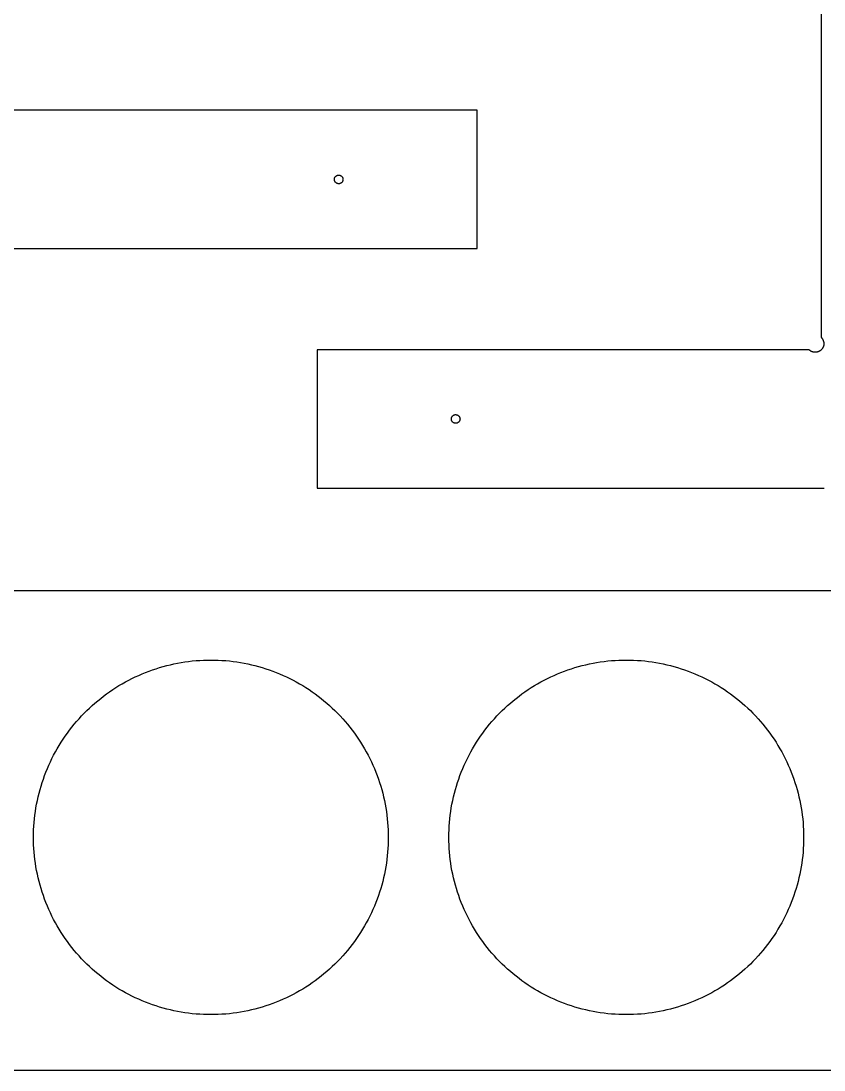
# Model space of a CAD drawing. Extents: x 0 to 2439, y 0 to 1219.
# Drawn here: x 1803.1 to 2097.8, y 51.3 to 436.4 of the extents above; entities that cross this region are included whole.
import ezdxf

# ---------------------------------------------------------------- set-up
doc = ezdxf.new("R2010")
doc.units = 0
doc.layers.add('Layer_1', color=7, linetype='CONTINUOUS')

msp = doc.modelspace()

# ---------------------------------------------------------------- linework, layer by layer
at = {"layer": 'Layer_1', "color": 7}
for p, q in [((2096.775407, 874.52001), (2096.775407, 320.209009)), ((1970.50901, 403.635808), (1790.058999, 403.635808)), ((1970.50901, 352.835808), (1970.50901, 403.635808)), ((1918.129017, 378.401811), (1918.149055, 378.500815)), ((1918.129017, 378.30182), (1918.129017, 378.401811)), ((1918.129017, 378.202817), (1918.129017, 378.30182)), ((1918.129017, 378.102797), (1918.129017, 378.202817)), ((1918.139007, 378.003793), (1918.12913, 378.102797)), ((1918.159017, 377.905806), (1918.138979, 378.003793)), ((1918.148998, 378.500815), (1918.169036, 378.598803)), ((1918.178998, 377.808806), (1918.158961, 377.905806)), ((1918.169008, 378.598803), (1918.189045, 378.694815)), ((1918.208999, 377.71381), (1918.178998, 377.808806)), ((1918.189017, 378.694815), (1918.219017, 378.788795)), ((1918.249018, 377.620818), (1918.208999, 377.71381)), ((1918.219017, 378.788795), (1918.259008, 378.881815)), ((1918.289009, 377.529801), (1918.249018, 377.620818)), ((1918.259008, 378.881815), (1918.309018, 378.9708)), ((1918.339018, 377.441804), (1918.289009, 377.529801)), ((1918.309018, 378.9708), (1918.349009, 379.057809)), ((1918.389, 377.356799), (1918.339018, 377.441804)), ((1918.349009, 379.057809), (1918.409009, 379.141798)), ((1918.409009, 379.141798), (1918.46901, 379.221808)), ((1918.46901, 379.221808), (1918.52901, 379.297811)), ((1918.52901, 379.297811), (1918.599001, 379.369805)), ((1918.599001, 379.369805), (1918.669021, 379.437821)), ((1918.669021, 379.437821), (1918.749003, 379.499797)), ((1918.749003, 379.499797), (1918.829013, 379.557794)), ((1918.829013, 379.557794), (1918.919013, 379.610795)), ((1918.919013, 379.610795), (1919.009014, 379.657813)), ((1919.009014, 379.657813), (1919.099015, 379.69882)), ((1919.099015, 379.69882), (1919.189015, 379.734803)), ((1919.189015, 379.734803), (1919.289007, 379.764804)), ((1919.289007, 379.764804), (1919.379007, 379.788793)), ((1919.379007, 379.788821), (1919.478999, 379.805754)), ((1919.478999, 379.805811), (1919.579018, 379.817946)), ((1919.579018, 379.817805), (1919.679009, 379.822885)), ((1919.679009, 379.8228), (1919.779001, 379.8228)), ((1919.779001, 379.821813), (1919.87902, 379.814757)), ((1919.87902, 379.814813), (1919.979012, 379.800702)), ((1919.979012, 379.800815), (1920.069012, 379.781906)), ((1920.069012, 379.781793), (1920.169004, 379.755829)), ((1920.169004, 379.755801), (1920.269023, 379.723797)), ((1920.269023, 379.723797), (1920.359024, 379.68581)), ((1920.359024, 379.68581), (1920.449025, 379.642799)), ((1920.449025, 379.642799), (1920.529006, 379.593805)), ((1920.529006, 379.593805), (1920.619007, 379.539816)), ((1920.619007, 379.539816), (1920.699017, 379.479816)), ((1920.699017, 379.479816), (1920.769008, 379.415808)), ((1920.769008, 379.415808), (1920.849018, 379.346804)), ((1920.849018, 379.346804), (1920.909019, 379.272806)), ((1920.909019, 379.272806), (1920.97901, 379.195815)), ((1920.97901, 379.195815), (1921.029019, 379.114818)), ((1921.06901, 377.413808), (1921.019001, 377.329819)), ((1921.029019, 379.114818), (1921.08902, 379.029812)), ((1921.11902, 377.500817), (1921.06901, 377.413808)), ((1921.08902, 379.029812), (1921.129011, 378.941815)), ((1921.159011, 377.589802), (1921.11902, 377.500817)), ((1921.129011, 378.941815), (1921.179021, 378.850799)), ((1921.199002, 377.682794), (1921.159011, 377.589802)), ((1921.179021, 378.850799), (1921.209021, 378.757807)), ((1921.229002, 377.776802), (1921.199002, 377.682794)), ((1921.209021, 378.757807), (1921.239021, 378.662811)), ((1921.259002, 377.872814), (1921.229002, 377.776802)), ((1921.239021, 378.662811), (1921.259059, 378.565811)), ((1921.279012, 377.970802), (1921.258974, 377.872814)), ((1921.259002, 378.565811), (1921.27904, 378.467795)), ((1921.279012, 378.467795), (1921.28889, 378.36882)), ((1921.289003, 378.069805), (1921.279125, 377.970802)), ((1921.289003, 378.36882), (1921.29888, 378.2688)), ((1921.299021, 378.169797), (1921.289144, 378.069805)), ((1921.299021, 378.2688), (1921.299021, 378.169797)), ((1918.449, 377.275801), (1918.389, 377.356799)), ((1918.509001, 377.198811), (1918.449, 377.275801)), ((1918.57902, 377.124812), (1918.509001, 377.198811)), ((1918.649011, 377.055809), (1918.57902, 377.124812)), ((1918.729021, 376.991801), (1918.649011, 377.055809)), ((1918.809003, 376.931801), (1918.729021, 376.991801)), ((1918.889013, 376.877811), (1918.809003, 376.931801)), ((1918.979014, 376.828818), (1918.889013, 376.877811)), ((1919.069014, 376.785807), (1918.979014, 376.828818)), ((1919.159015, 376.74782), (1919.069014, 376.785807)), ((1919.249016, 376.715816), (1919.159015, 376.74782)), ((1919.349007, 376.689795), (1919.249016, 376.715759)), ((1919.448998, 376.670801), (1919.349007, 376.68971)), ((1919.549018, 376.656803), (1919.448998, 376.670914)), ((1919.649009, 376.649804), (1919.549018, 376.65686)), ((1919.749001, 376.648816), (1919.649009, 376.648816)), ((1919.84902, 376.653812), (1919.749001, 376.648732)), ((1919.939021, 376.665806), (1919.84902, 376.653671)), ((1920.039012, 376.682796), (1919.939021, 376.665863)), ((1920.139003, 376.706813), (1920.039012, 376.682824)), ((1920.229004, 376.736813), (1920.139003, 376.706813)), ((1920.329024, 376.772797), (1920.229004, 376.736813)), ((1920.419024, 376.813803), (1920.329024, 376.772797)), ((1920.508997, 376.860793), (1920.419024, 376.813803)), ((1920.589007, 376.913795), (1920.508997, 376.860793)), ((1920.669017, 376.97182), (1920.589007, 376.913795)), ((1920.748999, 377.033796), (1920.669017, 376.97182)), ((1920.819018, 377.101811), (1920.748999, 377.033796)), ((1920.889009, 377.173806), (1920.819018, 377.101811)), ((1920.959, 377.249809), (1920.889009, 377.173806)), ((1921.019001, 377.329819), (1920.959, 377.249809)), ((1785.569013, 352.835808), (1970.50901, 352.835808)), ((2096.775407, 320.209009), (2096.825417, 320.163007)), ((2096.825417, 320.163007), (2096.915418, 320.065019)), ((2096.915418, 320.065019), (2096.9954, 319.962996)), ((2096.9954, 319.962996), (2097.07541, 319.858009)), ((2097.07541, 319.858009), (2097.15542, 319.750003)), ((2097.15542, 319.750003), (2097.225411, 319.638017)), ((2097.225411, 319.638017), (2097.295402, 319.523999)), ((2096.865408, 315.816022), (2096.775407, 315.72001)), ((2096.955409, 315.916014), (2096.865408, 315.816022)), ((2097.035419, 316.018997), (2096.955409, 315.916014)), ((2097.1154, 316.126015), (2097.035419, 316.018997)), ((2097.19541, 316.235997), (2097.1154, 316.126015)), ((2097.265402, 316.348999), (2097.19541, 316.235997)), ((2097.325402, 316.465021), (2097.265402, 316.348999)), ((2097.295402, 319.523999), (2097.355402, 319.406002)), ((2097.385402, 316.583018), (2097.325402, 316.465021)), ((2097.355402, 319.406002), (2097.415403, 319.287017)), ((2097.445403, 316.704006), (2097.385402, 316.583018)), ((2097.415403, 319.287017), (2097.465412, 319.165012)), ((2097.495413, 316.826999), (2097.445403, 316.704006)), ((2097.465412, 319.165012), (2097.515422, 319.041004)), ((2097.535404, 316.951995), (2097.495413, 316.826999)), ((2097.515422, 319.041004), (2097.555413, 318.91502)), ((2097.575423, 317.079023), (2097.535404, 316.951995)), ((2097.555413, 318.91502), (2097.595404, 318.787004)), ((2097.615414, 317.207999), (2097.575423, 317.079023)), ((2097.595404, 318.787004), (2097.625404, 318.658)), ((2097.645414, 317.338019), (2097.615414, 317.207999)), ((2097.625404, 318.658), (2097.655404, 318.527021)), ((2097.665423, 317.46801), (2097.645386, 317.338019)), ((2097.655404, 318.527021), (2097.675442, 318.396013)), ((2097.685405, 317.600005), (2097.665367, 317.46801)), ((2097.675414, 318.396013), (2097.695452, 318.264018)), ((2097.695424, 317.733017), (2097.685546, 317.600005)), ((2097.695424, 318.264018), (2097.705301, 318.131007)), ((2097.705414, 317.865012), (2097.695536, 317.733017)), ((2097.705414, 318.131007), (2097.705414, 317.997995)), ((2097.705414, 317.997995), (2097.705414, 317.865012)), ((2092.285421, 315.72001), (1911.835411, 315.72001)), ((1911.835411, 315.72001), (1911.835411, 264.92001)), ((2092.335403, 315.67302), (2092.285421, 315.72001)), ((2092.425403, 315.58302), (2092.335403, 315.67302)), ((2092.535414, 315.498014), (2092.425403, 315.58302)), ((2092.635405, 315.416001), (2092.535414, 315.498014)), ((2092.745415, 315.33901), (2092.635405, 315.416001)), ((2092.855425, 315.267015), (2092.745415, 315.33901)), ((2092.975398, 315.199), (2092.855425, 315.267015)), ((2093.085408, 315.136008), (2092.975398, 315.199)), ((2093.205409, 315.078011), (2093.085408, 315.136008)), ((2093.32541, 315.02501), (2093.205409, 315.078011)), ((2093.455402, 314.97802), (2093.32541, 315.02501)), ((2093.585421, 314.935009), (2093.455402, 314.97802)), ((2093.705422, 314.89801), (2093.585421, 314.935009)), ((2093.835414, 314.867022), (2093.705422, 314.89801)), ((2093.965405, 314.840013), (2093.835414, 314.867107)), ((2094.095425, 314.819016), (2093.965405, 314.8399)), ((2094.235407, 314.804002), (2094.095425, 314.818959)), ((2094.365399, 314.794011), (2094.235407, 314.803889)), ((2094.495419, 314.790003), (2094.365399, 314.793955)), ((2094.62541, 314.792007), (2094.495419, 314.789185)), ((2094.765421, 314.799006), (2094.62541, 314.791951)), ((2094.895412, 314.811001), (2094.765421, 314.798865)), ((2095.025404, 314.829007), (2094.895412, 314.810944)), ((2095.155424, 314.852995), (2095.025404, 314.829007)), ((2095.285415, 314.882008), (2095.155424, 314.852995)), ((2095.415407, 314.916016), (2095.285415, 314.882008)), ((2095.545398, 314.956007), (2095.415407, 314.916016)), ((2095.665399, 315.001021), (2095.545398, 314.956007)), ((2095.795419, 315.051003), (2095.665399, 315.001021)), ((2095.91542, 315.106995), (2095.795419, 315.051003)), ((2096.025402, 315.166996), (2095.91542, 315.106995)), ((2096.145403, 315.23202), (2096.025402, 315.166996)), ((2096.255413, 315.302011), (2096.145403, 315.23202)), ((2096.365423, 315.376997), (2096.255413, 315.302011)), ((2096.475405, 315.45602), (2096.365423, 315.376997)), ((2096.575425, 315.540009), (2096.475405, 315.45602)), ((2096.675416, 315.628006), (2096.575425, 315.540009)), ((2096.775407, 315.72001), (2096.675416, 315.628006)), ((1961.075399, 290.055004), (1961.055362, 290.154007)), ((1961.055418, 290.453022), (1961.065296, 290.551997)), ((1961.055418, 290.353002), (1961.055418, 290.453022)), ((1961.055418, 290.253999), (1961.055418, 290.353002)), ((1961.055418, 290.154007), (1961.055418, 290.253999)), ((1961.065409, 290.551997), (1961.085446, 290.650013)), ((1961.095409, 289.958004), (1961.075371, 290.055004)), ((1961.085418, 290.650013), (1961.105456, 290.747013)), ((1961.115418, 289.861004), (1961.095381, 289.958004)), ((1961.1054, 290.747013), (1961.1354, 290.842009)), ((1961.145419, 289.766996), (1961.115418, 289.861004)), ((1961.1354, 290.842009), (1961.175419, 290.935001)), ((1961.18541, 289.674004), (1961.145419, 289.766996)), ((1961.175419, 290.935001), (1961.21541, 291.026017)), ((1961.235419, 289.585019), (1961.18541, 289.674004)), ((1961.21541, 291.026017), (1961.26542, 291.114014)), ((1961.27541, 289.49801), (1961.235419, 289.585019)), ((1961.26542, 291.114014), (1961.315401, 291.19902)), ((1961.335411, 289.414021), (1961.27541, 289.49801)), ((1961.315401, 291.19902), (1961.375402, 291.280017)), ((1961.395411, 289.334011), (1961.335411, 289.414021)), ((1961.375402, 291.280017), (1961.435402, 291.357008)), ((1961.455412, 289.258008), (1961.395411, 289.334011)), ((1961.435402, 291.357008), (1961.505421, 291.431006)), ((1961.525403, 289.186013), (1961.455412, 289.258008)), ((1961.505421, 291.431006), (1961.575412, 291.50001)), ((1961.595422, 289.117998), (1961.525403, 289.186013)), ((1961.575412, 291.50001), (1961.655422, 291.564018)), ((1961.675404, 289.056022), (1961.595422, 289.117998)), ((1961.655422, 291.564018), (1961.735404, 291.624018)), ((1961.755414, 288.997997), (1961.675404, 289.056022)), ((1961.735404, 291.624018), (1961.815414, 291.678007)), ((1961.845414, 288.944995), (1961.755414, 288.997997)), ((1961.815414, 291.678007), (1961.905415, 291.727001)), ((1961.935415, 288.898005), (1961.845414, 288.944995)), ((1961.905415, 291.727001), (1961.995416, 291.770012)), ((1962.025416, 288.856999), (1961.935415, 288.898005)), ((1961.995416, 291.770012), (1962.085416, 291.807999)), ((1962.115416, 288.821015), (1962.025416, 288.856999)), ((1962.085416, 291.807999), (1962.175417, 291.840003)), ((1962.215408, 288.791015), (1962.115416, 288.821015)), ((1962.175417, 291.840003), (1962.275408, 291.865967)), ((1962.275408, 291.865995), (1962.3754, 291.884904)), ((1962.3754, 291.885017), (1962.475419, 291.899128)), ((1962.475419, 291.899015), (1962.57541, 291.906071)), ((1962.57541, 291.906015), (1962.675402, 291.906015)), ((1962.675402, 291.907002), (1962.775421, 291.901922)), ((1962.775421, 291.902007), (1962.865422, 291.889871)), ((1962.865422, 291.890013), (1962.965413, 291.873079)), ((1962.965413, 291.873023), (1963.065405, 291.849034)), ((1963.095405, 288.800018), (1962.995414, 288.774053)), ((1963.065405, 291.849006), (1963.155405, 291.819005)), ((1963.195424, 288.832022), (1963.095405, 288.800018)), ((1963.155405, 291.819005), (1963.255425, 291.783022)), ((1963.285425, 288.870009), (1963.195424, 288.832022)), ((1963.255425, 291.783022), (1963.345426, 291.742015)), ((1963.375426, 288.91302), (1963.285425, 288.870009)), ((1963.345426, 291.742015), (1963.435398, 291.694997)), ((1963.455408, 288.962013), (1963.375426, 288.91302)), ((1963.435398, 291.694997), (1963.515408, 291.641996)), ((1963.545408, 289.016003), (1963.455408, 288.962013)), ((1963.515408, 291.641996), (1963.595418, 291.585015)), ((1963.625418, 289.076003), (1963.545408, 289.016003)), ((1963.595418, 291.585015), (1963.6754, 291.522023)), ((1963.695409, 289.140011), (1963.625418, 289.076003)), ((1963.6754, 291.522023), (1963.745419, 291.454007)), ((1963.775419, 289.209014), (1963.695409, 289.140011)), ((1963.745419, 291.454007), (1963.81541, 291.382013)), ((1963.83542, 289.283013), (1963.775419, 289.209014)), ((1963.81541, 291.382013), (1963.885401, 291.30601)), ((1963.905411, 289.360003), (1963.83542, 289.283013)), ((1963.885401, 291.30601), (1963.945402, 291.226)), ((1963.955421, 289.441001), (1963.905411, 289.360003)), ((1963.945402, 291.226), (1963.995412, 291.142011)), ((1964.015421, 289.526006), (1963.955421, 289.441001)), ((1963.995412, 291.142011), (1964.045421, 291.055002)), ((1964.055412, 289.614003), (1964.015421, 289.526006)), ((1964.045421, 291.055002), (1964.085412, 290.966017)), ((1964.105422, 289.70502), (1964.055412, 289.614003)), ((1964.085412, 290.966017), (1964.125403, 290.872997)), ((1964.135422, 289.798012), (1964.105422, 289.70502)), ((1964.125403, 290.872997), (1964.155403, 290.779017)), ((1964.165422, 289.893008), (1964.135422, 289.798012)), ((1964.155403, 290.779017), (1964.185404, 290.683005)), ((1964.195422, 289.990008), (1964.165422, 289.893008)), ((1964.185404, 290.683005), (1964.205441, 290.585017)), ((1964.205413, 290.087995), (1964.195535, 289.990008)), ((1964.205413, 290.585017), (1964.215291, 290.486013)), ((1964.215404, 290.186999), (1964.205526, 290.087995)), ((1964.215404, 290.486013), (1964.225282, 290.386022)), ((1964.225423, 290.287019), (1964.215545, 290.186999)), ((1964.225423, 290.386022), (1964.225423, 290.287019)), ((1962.305408, 288.766998), (1962.215408, 288.790987)), ((1962.4054, 288.750008), (1962.305408, 288.766941)), ((1962.505419, 288.738014), (1962.4054, 288.750149)), ((1962.605411, 288.733018), (1962.505419, 288.738098)), ((1962.705402, 288.734006), (1962.605411, 288.734006)), ((1962.805422, 288.741005), (1962.705402, 288.73395)), ((1962.905413, 288.755003), (1962.805422, 288.740892)), ((1962.995414, 288.773997), (1962.905413, 288.755088)), ((1911.835411, 264.92001), (2096.775407, 264.92001)), ((2096.775407, 264.92001), (2097.835406, 264.929888)), ((2263.014044, 227.236613), (1782.324124, 227.236613)), ((1857.944129, 200.11692), (1859.28412, 200.414297)), ((1859.28412, 200.414297), (1860.614121, 200.683707)), ((1860.614121, 200.683707), (1861.954112, 200.92512)), ((1861.954112, 200.92512), (1863.304122, 201.138423)), ((1863.304122, 201.138423), (1864.654132, 201.32342)), ((1864.654132, 201.32342), (1866.004114, 201.48011)), ((1866.004114, 201.48011), (1867.364114, 201.608323)), ((1867.364114, 201.608323), (1868.724115, 201.708202)), ((1868.724115, 201.708202), (1870.084116, 201.779519)), ((1870.084116, 201.779519), (1871.444116, 201.822304)), ((1871.444116, 201.822304), (1872.814136, 201.836697)), ((1872.814136, 201.836613), (1874.174137, 201.822219)), ((1874.174137, 201.822304), (1875.534137, 201.779519)), ((1875.534137, 201.779519), (1876.894138, 201.708202)), ((1876.894138, 201.708202), (1878.25411, 201.608323)), ((1878.25411, 201.608323), (1879.614111, 201.48011)), ((1879.614111, 201.48011), (1880.974112, 201.32342)), ((1880.974112, 201.32342), (1882.324122, 201.138423)), ((1882.324122, 201.138423), (1883.664113, 200.92512)), ((1883.664113, 200.92512), (1885.004132, 200.683707)), ((1885.004132, 200.683707), (1886.344123, 200.414297)), ((1886.344123, 200.414297), (1887.674124, 200.11692)), ((2010.344129, 200.11692), (2011.68412, 200.414297)), ((2011.68412, 200.414297), (2013.014121, 200.683707)), ((2013.014121, 200.683707), (2014.354112, 200.92512)), ((2014.354112, 200.92512), (2015.704122, 201.138423)), ((2015.704122, 201.138423), (2017.054132, 201.32342)), ((2017.054132, 201.32342), (2018.404114, 201.48011)), ((2018.404114, 201.48011), (2019.764114, 201.608323)), ((2019.764114, 201.608323), (2021.124115, 201.708202)), ((2021.124115, 201.708202), (2022.484116, 201.779519)), ((2022.484116, 201.779519), (2023.844116, 201.822304)), ((2023.844116, 201.822304), (2025.214136, 201.836697)), ((2025.214136, 201.836613), (2026.574137, 201.822219)), ((2026.574137, 201.822304), (2027.934137, 201.779519)), ((2027.934137, 201.779519), (2029.294138, 201.708202)), ((2029.294138, 201.708202), (2030.65411, 201.608323)), ((2030.65411, 201.608323), (2032.014111, 201.48011)), ((2032.014111, 201.48011), (2033.374112, 201.32342)), ((2033.374112, 201.32342), (2034.724122, 201.138423)), ((2034.724122, 201.138423), (2036.064113, 200.92512)), ((2036.064113, 200.92512), (2037.404132, 200.683707)), ((2037.404132, 200.683707), (2038.744123, 200.414297)), ((2038.744123, 200.414297), (2040.074124, 200.11692)), ((1846.334128, 196.209525), (1847.594137, 196.750912)), ((1847.594137, 196.750912), (1848.854118, 197.265911)), ((1848.854118, 197.265911), (1850.124118, 197.754522)), ((1850.124118, 197.754522), (1851.404137, 198.21621)), ((1851.404137, 198.21621), (1852.694119, 198.651001)), ((1852.694119, 198.651001), (1854.004138, 199.058615)), ((1854.004138, 199.058615), (1855.304138, 199.438909)), ((1855.304138, 199.438909), (1856.62412, 199.7918)), ((1856.62412, 199.7918), (1857.944129, 200.11692)), ((1887.674124, 200.11692), (1888.994134, 199.7918)), ((1888.994134, 199.7918), (1890.314115, 199.438909)), ((1890.314115, 199.438909), (1891.624134, 199.058615)), ((1891.624134, 199.058615), (1892.924134, 198.651001)), ((1892.924134, 198.651001), (1894.214116, 198.21621)), ((1894.214116, 198.21621), (1895.504125, 197.754522)), ((1895.504125, 197.754522), (1896.774125, 197.265911)), ((1896.774125, 197.265911), (1898.034135, 196.750912)), ((1898.034135, 196.750912), (1899.284125, 196.209525)), ((1998.734128, 196.209525), (1999.994137, 196.750912)), ((1999.994137, 196.750912), (2001.254118, 197.265911)), ((2001.254118, 197.265911), (2002.524118, 197.754522)), ((2002.524118, 197.754522), (2003.804137, 198.21621)), ((2003.804137, 198.21621), (2005.094119, 198.651001)), ((2005.094119, 198.651001), (2006.404138, 199.058615)), ((2006.404138, 199.058615), (2007.704138, 199.438909)), ((2007.704138, 199.438909), (2009.02412, 199.7918)), ((2009.02412, 199.7918), (2010.344129, 200.11692)), ((2040.074124, 200.11692), (2041.394134, 199.7918)), ((2041.394134, 199.7918), (2042.714115, 199.438909)), ((2042.714115, 199.438909), (2044.024134, 199.058615)), ((2044.024134, 199.058615), (2045.324134, 198.651001)), ((2045.324134, 198.651001), (2046.614116, 198.21621)), ((2046.614116, 198.21621), (2047.904125, 197.754522)), ((2047.904125, 197.754522), (2049.174125, 197.265911)), ((2049.174125, 197.265911), (2050.434135, 196.750912)), ((2050.434135, 196.750912), (2051.684125, 196.209525)), ((1839.094112, 192.422611), (1840.264121, 193.11651)), ((1840.264121, 193.11651), (1841.454111, 193.785716)), ((1841.454111, 193.785716), (1842.65412, 194.429916)), ((1842.65412, 194.429916), (1843.874138, 195.048717)), ((1843.874138, 195.048717), (1845.094128, 195.642004)), ((1845.094128, 195.642004), (1846.334128, 196.209525)), ((1899.284125, 196.209525), (1900.524125, 195.642004)), ((1900.524125, 195.642004), (1901.754134, 195.048717)), ((1901.754134, 195.048717), (1902.964134, 194.429916)), ((1902.964134, 194.429916), (1904.164114, 193.785716)), ((1904.164114, 193.785716), (1905.354132, 193.11651)), ((1905.354132, 193.11651), (1906.524113, 192.422611)), ((1991.494112, 192.422611), (1992.664121, 193.11651)), ((1992.664121, 193.11651), (1993.854111, 193.785716)), ((1993.854111, 193.785716), (1995.05412, 194.429916)), ((1995.05412, 194.429916), (1996.274138, 195.048717)), ((1996.274138, 195.048717), (1997.494128, 195.642004)), ((1997.494128, 195.642004), (1998.734128, 196.209525)), ((2051.684125, 196.209525), (2052.924125, 195.642004)), ((2052.924125, 195.642004), (2054.154134, 195.048717)), ((2054.154134, 195.048717), (2055.364134, 194.429916)), ((2055.364134, 194.429916), (2056.564114, 193.785716)), ((2056.564114, 193.785716), (2057.754132, 193.11651)), ((2057.754132, 193.11651), (2058.924113, 192.422611)), ((1833.464117, 188.593222), (1834.554116, 189.406022)), ((1834.554116, 189.406022), (1835.664124, 190.195708)), ((1835.664124, 190.195708), (1836.794114, 190.961913)), ((1836.794114, 190.961913), (1837.934122, 191.704299)), ((1837.934122, 191.704299), (1839.094112, 192.422611)), ((1906.524113, 192.422611), (1907.684131, 191.704299)), ((1907.684131, 191.704299), (1908.83413, 190.961913)), ((1908.83413, 190.961913), (1909.954129, 190.195708)), ((1909.954129, 190.195708), (1911.064137, 189.406022)), ((1911.064137, 189.406022), (1912.164126, 188.593222)), ((1985.864117, 188.593222), (1986.954116, 189.406022)), ((1986.954116, 189.406022), (1988.064124, 190.195708)), ((1988.064124, 190.195708), (1989.194114, 190.961913)), ((1989.194114, 190.961913), (1990.334122, 191.704299)), ((1990.334122, 191.704299), (1991.494112, 192.422611)), ((2058.924113, 192.422611), (2060.084131, 191.704299)), ((2060.084131, 191.704299), (2061.23413, 190.961913)), ((2061.23413, 190.961913), (2062.354129, 190.195708)), ((2062.354129, 190.195708), (2063.464137, 189.406022)), ((2063.464137, 189.406022), (2064.564126, 188.593222)), ((1828.254126, 184.195918), (1829.264114, 185.118502)), ((1829.264114, 185.118502), (1830.284122, 186.020004)), ((1830.284122, 186.020004), (1831.324111, 186.899917)), ((1831.324111, 186.899917), (1832.384138, 187.757703)), ((1832.384138, 187.757703), (1833.464117, 188.593222)), ((1912.164126, 188.593222), (1913.244134, 187.757703)), ((1913.244134, 187.757703), (1914.304133, 186.899917)), ((1914.304133, 186.899917), (1915.344122, 186.020004)), ((1915.344122, 186.020004), (1916.364129, 185.118502)), ((1916.364129, 185.118502), (1917.364127, 184.195918)), ((1980.654126, 184.195918), (1981.664114, 185.118502)), ((1981.664114, 185.118502), (1982.684122, 186.020004)), ((1982.684122, 186.020004), (1983.724111, 186.899917)), ((1983.724111, 186.899917), (1984.784138, 187.757703)), ((1984.784138, 187.757703), (1985.864117, 188.593222)), ((2064.564126, 188.593222), (2065.644134, 187.757703)), ((2065.644134, 187.757703), (2066.704133, 186.899917)), ((2066.704133, 186.899917), (2067.744122, 186.020004)), ((2067.744122, 186.020004), (2068.764129, 185.118502)), ((2068.764129, 185.118502), (2069.764127, 184.195918)), ((1824.444126, 180.30111), (1825.364114, 181.304607)), ((1825.364114, 181.304607), (1826.304111, 182.288406)), ((1826.304111, 182.288406), (1827.274137, 183.252308)), ((1827.274137, 183.252308), (1828.254126, 184.195918)), ((1917.364127, 184.195918), (1918.354135, 183.252308)), ((1918.354135, 183.252308), (1919.314114, 182.288406)), ((1919.314114, 182.288406), (1920.254111, 181.304607)), ((1920.254111, 181.304607), (1921.184118, 180.30111)), ((1976.844126, 180.30111), (1977.764114, 181.304607)), ((1977.764114, 181.304607), (1978.704111, 182.288406)), ((1978.704111, 182.288406), (1979.674137, 183.252308)), ((1979.674137, 183.252308), (1980.654126, 184.195918)), ((2069.764127, 184.195918), (2070.754135, 183.252308)), ((2070.754135, 183.252308), (2071.714114, 182.288406)), ((2071.714114, 182.288406), (2072.654111, 181.304607)), ((2072.654111, 181.304607), (2073.584118, 180.30111)), ((1820.964128, 176.100909), (1821.804134, 177.178123)), ((1821.804134, 177.178123), (1822.664122, 178.237416)), ((1822.664122, 178.237416), (1823.544119, 179.278619)), ((1823.544119, 179.278619), (1824.444126, 180.30111)), ((1921.184118, 180.30111), (1922.084125, 179.278619)), ((1922.084125, 179.278619), (1922.964122, 178.237416)), ((1922.964122, 178.237416), (1923.824138, 177.178123)), ((1923.824138, 177.178123), (1924.654125, 176.100909)), ((1973.364128, 176.100909), (1974.204134, 177.178123)), ((1974.204134, 177.178123), (1975.064122, 178.237416)), ((1975.064122, 178.237416), (1975.944119, 179.278619)), ((1975.944119, 179.278619), (1976.844126, 180.30111)), ((2073.584118, 180.30111), (2074.484125, 179.278619)), ((2074.484125, 179.278619), (2075.364122, 178.237416)), ((2075.364122, 178.237416), (2076.224138, 177.178123)), ((2076.224138, 177.178123), (2077.054125, 176.100909)), ((1818.594111, 172.768006), (1819.364126, 173.895399)), ((1819.364126, 173.895399), (1820.154122, 175.006621)), ((1820.154122, 175.006621), (1820.964128, 176.100909)), ((1924.654125, 176.100909), (1925.464131, 175.006621)), ((1925.464131, 175.006621), (1926.254127, 173.895399)), ((1926.254127, 173.895399), (1927.024114, 172.768006)), ((1970.994111, 172.768006), (1971.764126, 173.895399)), ((1971.764126, 173.895399), (1972.554122, 175.006621)), ((1972.554122, 175.006621), (1973.364128, 176.100909)), ((2077.054125, 176.100909), (2077.864131, 175.006621)), ((2077.864131, 175.006621), (2078.654127, 173.895399)), ((2078.654127, 173.895399), (2079.424114, 172.768006)), ((1816.444114, 169.292919), (1817.134119, 170.466202)), ((1817.134119, 170.466202), (1817.854124, 171.624724)), ((1817.854124, 171.624724), (1818.594111, 172.768006)), ((1927.024114, 172.768006), (1927.764129, 171.624724)), ((1927.764129, 171.624724), (1928.484134, 170.466202)), ((1928.484134, 170.466202), (1929.174111, 169.292919)), ((1968.844114, 169.292919), (1969.534119, 170.466202)), ((1969.534119, 170.466202), (1970.254124, 171.624724)), ((1970.254124, 171.624724), (1970.994111, 172.768006)), ((2079.424114, 172.768006), (2080.164129, 171.624724)), ((2080.164129, 171.624724), (2080.884134, 170.466202)), ((2080.884134, 170.466202), (2081.574111, 169.292919)), ((1813.914132, 164.462008), (1814.514137, 165.689308)), ((1814.514137, 165.689308), (1815.134123, 166.903908)), ((1815.134123, 166.903908), (1815.774118, 168.1053)), ((1815.774118, 168.1053), (1816.444114, 169.292919)), ((1929.174111, 169.292919), (1929.844135, 168.1053)), ((1929.844135, 168.1053), (1930.494121, 166.903908)), ((1930.494121, 166.903908), (1931.114135, 165.689308)), ((1931.114135, 165.689308), (1931.704121, 164.462008)), ((1966.314132, 164.462008), (1966.914137, 165.689308)), ((1966.914137, 165.689308), (1967.534123, 166.903908)), ((1967.534123, 166.903908), (1968.174118, 168.1053)), ((1968.174118, 168.1053), (1968.844114, 169.292919)), ((2081.574111, 169.292919), (2082.244135, 168.1053)), ((2082.244135, 168.1053), (2082.894121, 166.903908)), ((2082.894121, 166.903908), (2083.514135, 165.689308)), ((2083.514135, 165.689308), (2084.104121, 164.462008)), ((1812.29412, 160.709412), (1812.814115, 161.97151)), ((1812.814115, 161.97151), (1813.354119, 163.222601)), ((1813.354119, 163.222601), (1813.914132, 164.462008)), ((1931.704121, 164.462008), (1932.274125, 163.222601)), ((1932.274125, 163.222601), (1932.814129, 161.97151)), ((1932.814129, 161.97151), (1933.324133, 160.709412)), ((1964.69412, 160.709412), (1965.214115, 161.97151)), ((1965.214115, 161.97151), (1965.754119, 163.222601)), ((1965.754119, 163.222601), (1966.314132, 164.462008)), ((2084.104121, 164.462008), (2084.674125, 163.222601)), ((2084.674125, 163.222601), (2085.214129, 161.97151)), ((2085.214129, 161.97151), (2085.724133, 160.709412)), ((1810.914138, 156.8623), (1811.344132, 158.154201)), ((1811.344132, 158.154201), (1811.804126, 159.436816)), ((1811.804126, 159.436816), (1812.29412, 160.709412)), ((1933.324133, 160.709412), (1933.814127, 159.436816)), ((1933.814127, 159.436816), (1934.274121, 158.154201)), ((1934.274121, 158.154201), (1934.714134, 156.8623)), ((1963.314138, 156.8623), (1963.744132, 158.154201)), ((1963.744132, 158.154201), (1964.204126, 159.436816)), ((1964.204126, 159.436816), (1964.69412, 160.709412)), ((2085.724133, 160.709412), (2086.214127, 159.436816)), ((2086.214127, 159.436816), (2086.674121, 158.154201)), ((2086.674121, 158.154201), (2087.114134, 156.8623)), ((1809.764111, 152.935714), (1810.124114, 154.252422)), ((1810.124114, 154.252422), (1810.504126, 155.56151)), ((1810.504126, 155.56151), (1810.914138, 156.8623)), ((1934.714134, 156.8623), (1935.124118, 155.56151)), ((1935.124118, 155.56151), (1935.50413, 154.252422)), ((1935.50413, 154.252422), (1935.854114, 152.935714)), ((1962.164111, 152.935714), (1962.524114, 154.252422)), ((1962.524114, 154.252422), (1962.904126, 155.56151)), ((1962.904126, 155.56151), (1963.314138, 156.8623)), ((2087.114134, 156.8623), (2087.524118, 155.56151)), ((2087.524118, 155.56151), (2087.90413, 154.252422)), ((2087.90413, 154.252422), (2088.254114, 152.935714)), ((1808.874123, 148.945318), (1809.144125, 150.281612)), ((1809.144125, 150.281612), (1809.444128, 151.611923)), ((1809.444128, 151.611923), (1809.764111, 152.935714)), ((1935.854114, 152.935714), (1936.184116, 151.611923)), ((1936.184116, 151.611923), (1936.474128, 150.281612)), ((1936.474128, 150.281612), (1936.74413, 148.945318)), ((1961.274123, 148.945318), (1961.544125, 150.281612)), ((1961.544125, 150.281612), (1961.844128, 151.611923)), ((1961.844128, 151.611923), (1962.164111, 152.935714)), ((2088.254114, 152.935714), (2088.584116, 151.611923)), ((2088.584116, 151.611923), (2088.874128, 150.281612)), ((2088.874128, 150.281612), (2089.14413, 148.945318)), ((1808.42412, 146.25732), (1808.634122, 147.603718)), ((1808.634122, 147.603718), (1808.874123, 148.945318)), ((1936.74413, 148.945318), (1936.984132, 147.603718)), ((1936.984132, 147.603718), (1937.204124, 146.25732)), ((1960.82412, 146.25732), (1961.034122, 147.603718)), ((1961.034122, 147.603718), (1961.274123, 148.945318)), ((2089.14413, 148.945318), (2089.384132, 147.603718)), ((2089.384132, 147.603718), (2089.604124, 146.25732)), ((1807.954135, 142.195522), (1808.084127, 143.552616)), ((1808.084127, 143.552616), (1808.234128, 144.906718)), ((1808.234128, 144.906718), (1808.42412, 146.25732)), ((1937.204124, 146.25732), (1937.384125, 144.906718)), ((1937.384125, 144.906718), (1937.544117, 143.552616)), ((1937.544117, 143.552616), (1937.674137, 142.195522)), ((1960.354135, 142.195522), (1960.484127, 143.552616)), ((1960.484127, 143.552616), (1960.634128, 144.906718)), ((1960.634128, 144.906718), (1960.82412, 146.25732)), ((2089.604124, 146.25732), (2089.784125, 144.906718)), ((2089.784125, 144.906718), (2089.944117, 143.552616)), ((2089.944117, 143.552616), (2090.074137, 142.195522)), ((1807.734115, 138.112218), (1807.784125, 139.474702)), ((1807.784125, 139.474702), (1807.854116, 140.836001)), ((1807.854116, 140.836001), (1807.954135, 142.195522)), ((1937.674137, 142.195522), (1937.774128, 140.836001)), ((1937.774128, 140.836001), (1937.844119, 139.474702)), ((1937.844119, 139.474702), (1937.884138, 138.112218)), ((1960.134115, 138.112218), (1960.184125, 139.474702)), ((1960.184125, 139.474702), (1960.254116, 140.836001)), ((1960.254116, 140.836001), (1960.354135, 142.195522)), ((2090.074137, 142.195522), (2090.174128, 140.836001)), ((2090.174128, 140.836001), (2090.244119, 139.474702)), ((2090.244119, 139.474702), (2090.284138, 138.112218)), ((1807.724124, 136.749113), (1807.734002, 138.112218)), ((1807.734115, 135.386008), (1807.724124, 136.749113)), ((1807.784125, 134.023523), (1807.734115, 135.386008)), ((1937.884138, 135.386008), (1937.844119, 134.023523)), ((1937.884138, 138.112218), (1937.894016, 136.749113)), ((1937.894129, 136.749113), (1937.884251, 135.386008)), ((1960.124124, 136.749113), (1960.134002, 138.112218)), ((1960.134115, 135.386008), (1960.124124, 136.749113)), ((1960.184125, 134.023523), (1960.134115, 135.386008)), ((2090.284138, 135.386008), (2090.244119, 134.023523)), ((2090.284138, 138.112218), (2090.294016, 136.749113)), ((2090.294129, 136.749113), (2090.284251, 135.386008)), ((1807.854116, 132.662224), (1807.784125, 134.023523)), ((1807.954135, 131.302704), (1807.854116, 132.662224)), ((1808.084127, 129.94561), (1807.954135, 131.302704)), ((1937.674137, 131.302704), (1937.544117, 129.94561)), ((1937.774128, 132.662224), (1937.674137, 131.302704)), ((1937.844119, 134.023523), (1937.774128, 132.662224)), ((1960.254116, 132.662224), (1960.184125, 134.023523)), ((1960.354135, 131.302704), (1960.254116, 132.662224)), ((1960.484127, 129.94561), (1960.354135, 131.302704)), ((2090.074137, 131.302704), (2089.944117, 129.94561)), ((2090.174128, 132.662224), (2090.074137, 131.302704)), ((2090.244119, 134.023523), (2090.174128, 132.662224)), ((1808.234128, 128.591508), (1808.084127, 129.94561)), ((1808.42412, 127.240905), (1808.234128, 128.591508)), ((1808.634122, 125.89462), (1808.42412, 127.240905)), ((1937.204124, 127.240905), (1936.984132, 125.89462)), ((1937.384125, 128.591508), (1937.204124, 127.240905)), ((1937.544117, 129.94561), (1937.384125, 128.591508)), ((1960.634128, 128.591508), (1960.484127, 129.94561)), ((1960.82412, 127.240905), (1960.634128, 128.591508)), ((1961.034122, 125.89462), (1960.82412, 127.240905)), ((2089.604124, 127.240905), (2089.384132, 125.89462)), ((2089.784125, 128.591508), (2089.604124, 127.240905)), ((2089.944117, 129.94561), (2089.784125, 128.591508)), ((1808.874123, 124.552597), (1808.634122, 125.89462)), ((1809.144125, 123.216614), (1808.874123, 124.552597)), ((1936.74413, 124.552597), (1936.474128, 123.216614)), ((1936.984132, 125.89462), (1936.74413, 124.552597)), ((1961.274123, 124.552597), (1961.034122, 125.89462)), ((1961.544125, 123.216614), (1961.274123, 124.552597)), ((2089.14413, 124.552597), (2088.874128, 123.216614)), ((2089.384132, 125.89462), (2089.14413, 124.552597)), ((1809.444128, 121.886613), (1809.144125, 123.216614)), ((1809.764111, 120.562624), (1809.444128, 121.886613)), ((1810.124114, 119.245606), (1809.764111, 120.562624)), ((1935.854114, 120.562624), (1935.50413, 119.245606)), ((1936.184116, 121.886613), (1935.854114, 120.562624)), ((1936.474128, 123.216614), (1936.184116, 121.886613)), ((1961.844128, 121.886613), (1961.544125, 123.216614)), ((1962.164111, 120.562624), (1961.844128, 121.886613)), ((1962.524114, 119.245606), (1962.164111, 120.562624)), ((2088.254114, 120.562624), (2087.90413, 119.245606)), ((2088.584116, 121.886613), (2088.254114, 120.562624)), ((2088.874128, 123.216614), (2088.584116, 121.886613)), ((1810.504126, 117.936603), (1810.124114, 119.245606)), ((1810.914138, 116.635615), (1810.504126, 117.936603)), ((1811.344132, 115.343601), (1810.914138, 116.635615)), ((1934.714134, 116.635615), (1934.274121, 115.343601)), ((1935.124118, 117.936603), (1934.714134, 116.635615)), ((1935.50413, 119.245606), (1935.124118, 117.936603)), ((1962.904126, 117.936603), (1962.524114, 119.245606)), ((1963.314138, 116.635615), (1962.904126, 117.936603)), ((1963.744132, 115.343601), (1963.314138, 116.635615)), ((2087.114134, 116.635615), (2086.674121, 115.343601)), ((2087.524118, 117.936603), (2087.114134, 116.635615)), ((2087.90413, 119.245606), (2087.524118, 117.936603)), ((1811.804126, 114.061607), (1811.344132, 115.343601)), ((1812.29412, 112.788615), (1811.804126, 114.061607)), ((1812.814115, 111.526602), (1812.29412, 112.788615)), ((1933.324133, 112.788615), (1932.814129, 111.526602)), ((1933.814127, 114.061607), (1933.324133, 112.788615)), ((1934.274121, 115.343601), (1933.814127, 114.061607)), ((1964.204126, 114.061607), (1963.744132, 115.343601)), ((1964.69412, 112.788615), (1964.204126, 114.061607)), ((1965.214115, 111.526602), (1964.69412, 112.788615)), ((2085.724133, 112.788615), (2085.214129, 111.526602)), ((2086.214127, 114.061607), (2085.724133, 112.788615)), ((2086.674121, 115.343601), (2086.214127, 114.061607)), ((1813.354119, 110.275624), (1812.814115, 111.526602)), ((1813.914132, 109.036612), (1813.354119, 110.275624)), ((1814.514137, 107.808607), (1813.914132, 109.036612)), ((1931.704121, 109.036612), (1931.114135, 107.808607)), ((1932.274125, 110.275624), (1931.704121, 109.036612)), ((1932.814129, 111.526602), (1932.274125, 110.275624)), ((1965.754119, 110.275624), (1965.214115, 111.526602)), ((1966.314132, 109.036612), (1965.754119, 110.275624)), ((1966.914137, 107.808607), (1966.314132, 109.036612)), ((2084.104121, 109.036612), (2083.514135, 107.808607)), ((2084.674125, 110.275624), (2084.104121, 109.036612)), ((2085.214129, 111.526602), (2084.674125, 110.275624)), ((1815.134123, 106.5946), (1814.514137, 107.808607)), ((1815.774118, 105.392615), (1815.134123, 106.5946)), ((1816.444114, 104.205617), (1815.774118, 105.392615)), ((1817.134119, 103.0316), (1816.444114, 104.205617)), ((1929.174111, 104.205617), (1928.484134, 103.0316)), ((1929.844135, 105.392615), (1929.174111, 104.205617)), ((1930.494121, 106.5946), (1929.844135, 105.392615)), ((1931.114135, 107.808607), (1930.494121, 106.5946)), ((1967.534123, 106.5946), (1966.914137, 107.808607)), ((1968.174118, 105.392615), (1967.534123, 106.5946)), ((1968.844114, 104.205617), (1968.174118, 105.392615)), ((1969.534119, 103.0316), (1968.844114, 104.205617)), ((2081.574111, 104.205617), (2080.884134, 103.0316)), ((2082.244135, 105.392615), (2081.574111, 104.205617)), ((2082.894121, 106.5946), (2082.244135, 105.392615)), ((2083.514135, 107.808607), (2082.894121, 106.5946)), ((1817.854124, 101.873614), (1817.134119, 103.0316)), ((1818.594111, 100.730614), (1817.854124, 101.873614)), ((1819.364126, 99.6026), (1818.594111, 100.730614)), ((1927.024114, 100.730614), (1926.254127, 99.6026)), ((1927.764129, 101.873614), (1927.024114, 100.730614)), ((1928.484134, 103.0316), (1927.764129, 101.873614)), ((1970.254124, 101.873614), (1969.534119, 103.0316)), ((1970.994111, 100.730614), (1970.254124, 101.873614)), ((1971.764126, 99.6026), (1970.994111, 100.730614)), ((2079.424114, 100.730614), (2078.654127, 99.6026)), ((2080.164129, 101.873614), (2079.424114, 100.730614)), ((2080.884134, 103.0316), (2080.164129, 101.873614)), ((1820.154122, 98.491604), (1819.364126, 99.6026)), ((1820.964128, 97.397598), (1820.154122, 98.491604)), ((1821.804134, 96.32061), (1820.964128, 97.397598)), ((1822.664122, 95.260612), (1821.804134, 96.32061)), ((1923.824138, 96.32061), (1922.964122, 95.260612)), ((1924.654125, 97.397598), (1923.824138, 96.32061)), ((1925.464131, 98.491604), (1924.654125, 97.397598)), ((1926.254127, 99.6026), (1925.464131, 98.491604)), ((1972.554122, 98.491604), (1971.764126, 99.6026)), ((1973.364128, 97.397598), (1972.554122, 98.491604)), ((1974.204134, 96.32061), (1973.364128, 97.397598)), ((1975.064122, 95.260612), (1974.204134, 96.32061)), ((2076.224138, 96.32061), (2075.364122, 95.260612)), ((2077.054125, 97.397598), (2076.224138, 96.32061)), ((2077.864131, 98.491604), (2077.054125, 97.397598)), ((2078.654127, 99.6026), (2077.864131, 98.491604)), ((1823.544119, 94.219607), (1822.664122, 95.260612)), ((1824.444126, 93.196608), (1823.544119, 94.219607)), ((1825.364114, 92.193618), (1824.444126, 93.196608)), ((1921.184118, 93.196608), (1920.254111, 92.193618)), ((1922.084125, 94.219607), (1921.184118, 93.196608)), ((1922.964122, 95.260612), (1922.084125, 94.219607)), ((1975.944119, 94.219607), (1975.064122, 95.260612)), ((1976.844126, 93.196608), (1975.944119, 94.219607)), ((1977.764114, 92.193618), (1976.844126, 93.196608)), ((2073.584118, 93.196608), (2072.654111, 92.193618)), ((2074.484125, 94.219607), (2073.584118, 93.196608)), ((2075.364122, 95.260612), (2074.484125, 94.219607)), ((1826.304111, 91.209622), (1825.364114, 92.193618)), ((1827.274137, 90.245607), (1826.304111, 91.209622)), ((1828.254126, 89.302618), (1827.274137, 90.245607)), ((1829.264114, 88.37961), (1828.254126, 89.302618)), ((1917.364127, 89.302618), (1916.364129, 88.37961)), ((1918.354135, 90.245607), (1917.364127, 89.302618)), ((1919.314114, 91.209622), (1918.354135, 90.245607)), ((1920.254111, 92.193618), (1919.314114, 91.209622)), ((1978.704111, 91.209622), (1977.764114, 92.193618)), ((1979.674137, 90.245607), (1978.704111, 91.209622)), ((1980.654126, 89.302618), (1979.674137, 90.245607)), ((1981.664114, 88.37961), (1980.654126, 89.302618)), ((2069.764127, 89.302618), (2068.764129, 88.37961)), ((2070.754135, 90.245607), (2069.764127, 89.302618)), ((2071.714114, 91.209622), (2070.754135, 90.245607)), ((2072.654111, 92.193618), (2071.714114, 91.209622)), ((1830.284122, 87.478616), (1829.264114, 88.37961)), ((1831.324111, 86.598619), (1830.284122, 87.478616)), ((1832.384138, 85.740607), (1831.324111, 86.598619)), ((1833.464117, 84.904608), (1832.384138, 85.740607)), ((1834.554116, 84.092598), (1833.464117, 84.904608)), ((1912.164126, 84.904608), (1911.064137, 84.092598)), ((1913.244134, 85.740607), (1912.164126, 84.904608)), ((1914.304133, 86.598619), (1913.244134, 85.740607)), ((1915.344122, 87.478616), (1914.304133, 86.598619)), ((1916.364129, 88.37961), (1915.344122, 87.478616)), ((1982.684122, 87.478616), (1981.664114, 88.37961)), ((1983.724111, 86.598619), (1982.684122, 87.478616)), ((1984.784138, 85.740607), (1983.724111, 86.598619)), ((1985.864117, 84.904608), (1984.784138, 85.740607)), ((1986.954116, 84.092598), (1985.864117, 84.904608)), ((2064.564126, 84.904608), (2063.464137, 84.092598)), ((2065.644134, 85.740607), (2064.564126, 84.904608)), ((2066.704133, 86.598619), (2065.644134, 85.740607)), ((2067.744122, 87.478616), (2066.704133, 86.598619)), ((2068.764129, 88.37961), (2067.744122, 87.478616)), ((1835.664124, 83.302602), (1834.554116, 84.092598)), ((1836.794114, 82.536623), (1835.664124, 83.302602)), ((1837.934122, 81.793616), (1836.794114, 82.536623)), ((1839.094112, 81.075615), (1837.934122, 81.793616)), ((1840.264121, 80.381602), (1839.094112, 81.075615)), ((1906.524113, 81.075615), (1905.354132, 80.381602)), ((1907.684131, 81.793616), (1906.524113, 81.075615)), ((1908.83413, 82.536623), (1907.684131, 81.793616)), ((1909.954129, 83.302602), (1908.83413, 82.536623)), ((1911.064137, 84.092598), (1909.954129, 83.302602)), ((1988.064124, 83.302602), (1986.954116, 84.092598)), ((1989.194114, 82.536623), (1988.064124, 83.302602)), ((1990.334122, 81.793616), (1989.194114, 82.536623)), ((1991.494112, 81.075615), (1990.334122, 81.793616)), ((1992.664121, 80.381602), (1991.494112, 81.075615)), ((2058.924113, 81.075615), (2057.754132, 80.381602)), ((2060.084131, 81.793616), (2058.924113, 81.075615)), ((2061.23413, 82.536623), (2060.084131, 81.793616)), ((2062.354129, 83.302602), (2061.23413, 82.536623)), ((2063.464137, 84.092598), (2062.354129, 83.302602)), ((1841.454111, 79.712622), (1840.264121, 80.381602)), ((1842.65412, 79.06862), (1841.454111, 79.712622)), ((1843.874138, 78.449622), (1842.65412, 79.06862)), ((1845.094128, 77.856616), (1843.874138, 78.449622)), ((1846.334128, 77.288616), (1845.094128, 77.856616)), ((1847.594137, 76.747624), (1846.334128, 77.288616)), ((1899.284125, 77.288616), (1898.034135, 76.747624)), ((1900.524125, 77.856616), (1899.284125, 77.288616)), ((1901.754134, 78.449622), (1900.524125, 77.856616)), ((1902.964134, 79.06862), (1901.754134, 78.449622)), ((1904.164114, 79.712622), (1902.964134, 79.06862)), ((1905.354132, 80.381602), (1904.164114, 79.712622)), ((1993.854111, 79.712622), (1992.664121, 80.381602)), ((1995.05412, 79.06862), (1993.854111, 79.712622)), ((1996.274138, 78.449622), (1995.05412, 79.06862)), ((1997.494128, 77.856616), (1996.274138, 78.449622)), ((1998.734128, 77.288616), (1997.494128, 77.856616)), ((1999.994137, 76.747624), (1998.734128, 77.288616)), ((2051.684125, 77.288616), (2050.434135, 76.747624)), ((2052.924125, 77.856616), (2051.684125, 77.288616)), ((2054.154134, 78.449622), (2052.924125, 77.856616)), ((2055.364134, 79.06862), (2054.154134, 78.449622)), ((2056.564114, 79.712622), (2055.364134, 79.06862)), ((2057.754132, 80.381602), (2056.564114, 79.712622)), ((1848.854118, 76.232625), (1847.594137, 76.747624)), ((1850.124118, 75.743618), (1848.854118, 76.232625)), ((1851.404137, 75.281621), (1850.124118, 75.743618)), ((1852.694119, 74.847619), (1851.404137, 75.281621)), ((1854.004138, 74.439611), (1852.694119, 74.847619)), ((1855.304138, 74.059598), (1854.004138, 74.439611)), ((1856.62412, 73.706623), (1855.304138, 74.059598)), ((1857.944129, 73.381616), (1856.62412, 73.706623)), ((1859.28412, 73.083618), (1857.944129, 73.381616)), ((1887.674124, 73.381616), (1886.344123, 73.083618)), ((1888.994134, 73.706623), (1887.674124, 73.381616)), ((1890.314115, 74.059598), (1888.994134, 73.706623)), ((1891.624134, 74.439611), (1890.314115, 74.059598)), ((1892.924134, 74.847619), (1891.624134, 74.439611)), ((1894.214116, 75.281621), (1892.924134, 74.847619)), ((1895.504125, 75.743618), (1894.214116, 75.281621)), ((1896.774125, 76.232625), (1895.504125, 75.743618)), ((1898.034135, 76.747624), (1896.774125, 76.232625)), ((2001.254118, 76.232625), (1999.994137, 76.747624)), ((2002.524118, 75.743618), (2001.254118, 76.232625)), ((2003.804137, 75.281621), (2002.524118, 75.743618)), ((2005.094119, 74.847619), (2003.804137, 75.281621)), ((2006.404138, 74.439611), (2005.094119, 74.847619)), ((2007.704138, 74.059598), (2006.404138, 74.439611)), ((2009.02412, 73.706623), (2007.704138, 74.059598)), ((2010.344129, 73.381616), (2009.02412, 73.706623)), ((2011.68412, 73.083618), (2010.344129, 73.381616)), ((2040.074124, 73.381616), (2038.744123, 73.083618)), ((2041.394134, 73.706623), (2040.074124, 73.381616)), ((2042.714115, 74.059598), (2041.394134, 73.706623)), ((2044.024134, 74.439611), (2042.714115, 74.059598)), ((2045.324134, 74.847619), (2044.024134, 74.439611)), ((2046.614116, 75.281621), (2045.324134, 74.847619)), ((2047.904125, 75.743618), (2046.614116, 75.281621)), ((2049.174125, 76.232625), (2047.904125, 75.743618)), ((2050.434135, 76.747624), (2049.174125, 76.232625)), ((1860.614121, 72.814603), (1859.28412, 73.083618)), ((1861.954112, 72.572598), (1860.614121, 72.814603)), ((1863.304122, 72.359605), (1861.954112, 72.572598)), ((1864.654132, 72.174608), (1863.304122, 72.359605)), ((1866.004114, 72.018624), (1864.654132, 72.174608)), ((1867.364114, 71.88962), (1866.004114, 72.018624)), ((1868.724115, 71.7896), (1867.364114, 71.88962)), ((1870.084116, 71.718622), (1868.724115, 71.7896)), ((1871.444116, 71.675611), (1870.084116, 71.718622)), ((1872.814136, 71.661613), (1871.444116, 71.675724)), ((1874.174137, 71.675611), (1872.814136, 71.6615)), ((1875.534137, 71.718622), (1874.174137, 71.675611)), ((1876.894138, 71.7896), (1875.534137, 71.718622)), ((1878.25411, 71.88962), (1876.894138, 71.7896)), ((1879.614111, 72.018624), (1878.25411, 71.88962)), ((1880.974112, 72.174608), (1879.614111, 72.018624)), ((1882.324122, 72.359605), (1880.974112, 72.174608)), ((1883.664113, 72.572598), (1882.324122, 72.359605)), ((1885.004132, 72.814603), (1883.664113, 72.572598)), ((1886.344123, 73.083618), (1885.004132, 72.814603)), ((2013.014121, 72.814603), (2011.68412, 73.083618)), ((2014.354112, 72.572598), (2013.014121, 72.814603)), ((2015.704122, 72.359605), (2014.354112, 72.572598)), ((2017.054132, 72.174608), (2015.704122, 72.359605)), ((2018.404114, 72.018624), (2017.054132, 72.174608)), ((2019.764114, 71.88962), (2018.404114, 72.018624)), ((2021.124115, 71.7896), (2019.764114, 71.88962)), ((2022.484116, 71.718622), (2021.124115, 71.7896)), ((2023.844116, 71.675611), (2022.484116, 71.718622)), ((2025.214136, 71.661613), (2023.844116, 71.675724)), ((2026.574137, 71.675611), (2025.214136, 71.6615)), ((2027.934137, 71.718622), (2026.574137, 71.675611)), ((2029.294138, 71.7896), (2027.934137, 71.718622)), ((2030.65411, 71.88962), (2029.294138, 71.7896)), ((2032.014111, 72.018624), (2030.65411, 71.88962)), ((2033.374112, 72.174608), (2032.014111, 72.018624)), ((2034.724122, 72.359605), (2033.374112, 72.174608)), ((2036.064113, 72.572598), (2034.724122, 72.359605)), ((2037.404132, 72.814603), (2036.064113, 72.572598)), ((2038.744123, 73.083618), (2037.404132, 72.814603)), ((1782.324124, 51.341613), (2263.014044, 51.341613))]:
    msp.add_line(p, q, dxfattribs=at)

doc.saveas('drawing.dxf')
